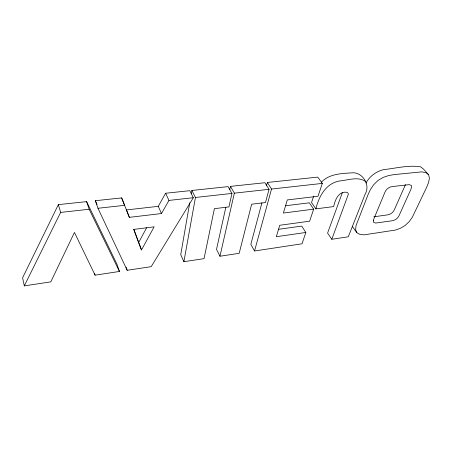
<?xml version="1.0" encoding="UTF-8"?>
<svg xmlns="http://www.w3.org/2000/svg" width="452" height="452" viewBox="0 0 452 452"><rect width="100%" height="100%" fill="white"/><g stroke="black" fill="none" stroke-linecap="round" stroke-linejoin="round"><path stroke-width="0.68" d="M189.738 202.795L180.738 254.612L183.896 261.697L204.05 258.64L214.395 208.66L228.921 206.92L231.961 193.428L228.085 186.625L191.88 190.467L191.281 193.891M183.896 261.697L195.445 197.473L191.88 190.467M225.847 207.202L216.514 249.363L219.954 256.233L239.181 253.318L251.651 204.202L265.477 202.547L269.064 189.315L264.895 182.721L230.458 186.377L229.718 189.733M219.954 256.233L234.351 193.162L230.458 186.377M261.906 202.852L250.849 244.329L254.544 250.99L302.032 243.792L305.84 232.464L301.721 226.09L278.472 229.322M266.431 185.862L267.341 182.467L317.767 177.116L322.321 183.41L318.005 196.264L287.302 199.937L283.393 213.039L313.671 209.152L309.626 221.197L279.743 225.277L276.336 236.707L305.84 232.464M254.544 250.99L271.528 189.038L267.341 182.467M313.671 196.1L311.547 202.541L315.886 208.869L333.689 206.581C334.943 200.264 338.531 191.083 346.565 192.258A5.074 3.091 -35.9 0 1 348.322 194.337L331.796 239.283L348.3 236.786L365.222 193.953C370.369 185.348 363.351 173.398 353.735 172.766C342.576 173.461 329.418 173.438 321.265 182.314M315.886 208.869C318.813 196.58 325.83 183.45 339.412 180.986C347.961 180.297 358.272 176.009 365.837 181.704M342.396 192.541L327.587 233.074L331.796 239.283M405.444 184.642L394.477 209.496C393.268 212.451 390.438 214.564 387.268 214.926L373.838 216.802M58.364 204.626L22.6 277.799L24.306 285.879L50.805 281.862L74.45 232.447L95.09 275.155L119.452 271.46L116.842 263.979L86.598 201.632L58.364 204.626L60.63 212.417L24.306 285.879M146.634 227.74L138.606 242.611L141.487 249.962L154.138 226.825L133.899 229.384L141.487 249.962M161.488 213.542L158.279 206.321L165.63 193.247L189.778 190.687L193.32 197.71L151.205 266.652L127.193 270.29L97.971 208.276L95.321 200.705L121.667 197.914L129.357 217.35L161.488 213.542L168.958 200.411L193.32 197.71M365.973 183.043C369.629 176.246 376.211 171.376 383.697 169.613C395.89 168.359 408.416 164.822 420.648 166.867L423.451 169.014L428.626 174.726L429.4 178.218L428.569 182.535L426.688 187.241L412.19 217.491L409.116 221.712L405.026 225.542L400.331 228.3L395.421 230.062L364.199 234.825L359.99 234.435L356.871 232.74L352.492 226.672M285.494 205.756L309.349 202.812L313.671 209.152M158.279 206.321L126.447 209.948L129.357 217.35M60.63 212.417L89.163 209.253L119.452 271.46M97.971 208.276L124.582 205.327L121.667 197.914M195.445 197.473L231.961 193.428M234.351 193.162L269.064 189.315M271.528 189.038L322.321 183.41M428.626 174.726L425.829 172.591L421.733 171.873L394.099 174.596L388.68 175.54L383.223 177.387L378.019 180.455L373.589 184.811L370.403 189.603L368.137 194.422L355.995 225.717L355.645 229.684L356.871 232.74M95.321 200.705L97.078 204.445M165.63 193.247L168.958 200.411M133.668 229.237L136.515 236.955M136.753 237.594L138.374 241.984M126.074 267.194L127.193 270.29M86.598 201.632L89.163 209.253M94.496 273.245L95.09 275.155M373.29 220.265L373.555 222.327L375.623 223.056L391.901 220.802C395.088 220.423 397.941 218.305 399.189 215.344L410.981 189.168L411.676 186.563L411.382 185.512L409.371 184.636L392.562 186.523C389.138 186.834 386.11 189.173 384.872 192.371L373.29 220.265"/></g></svg>
